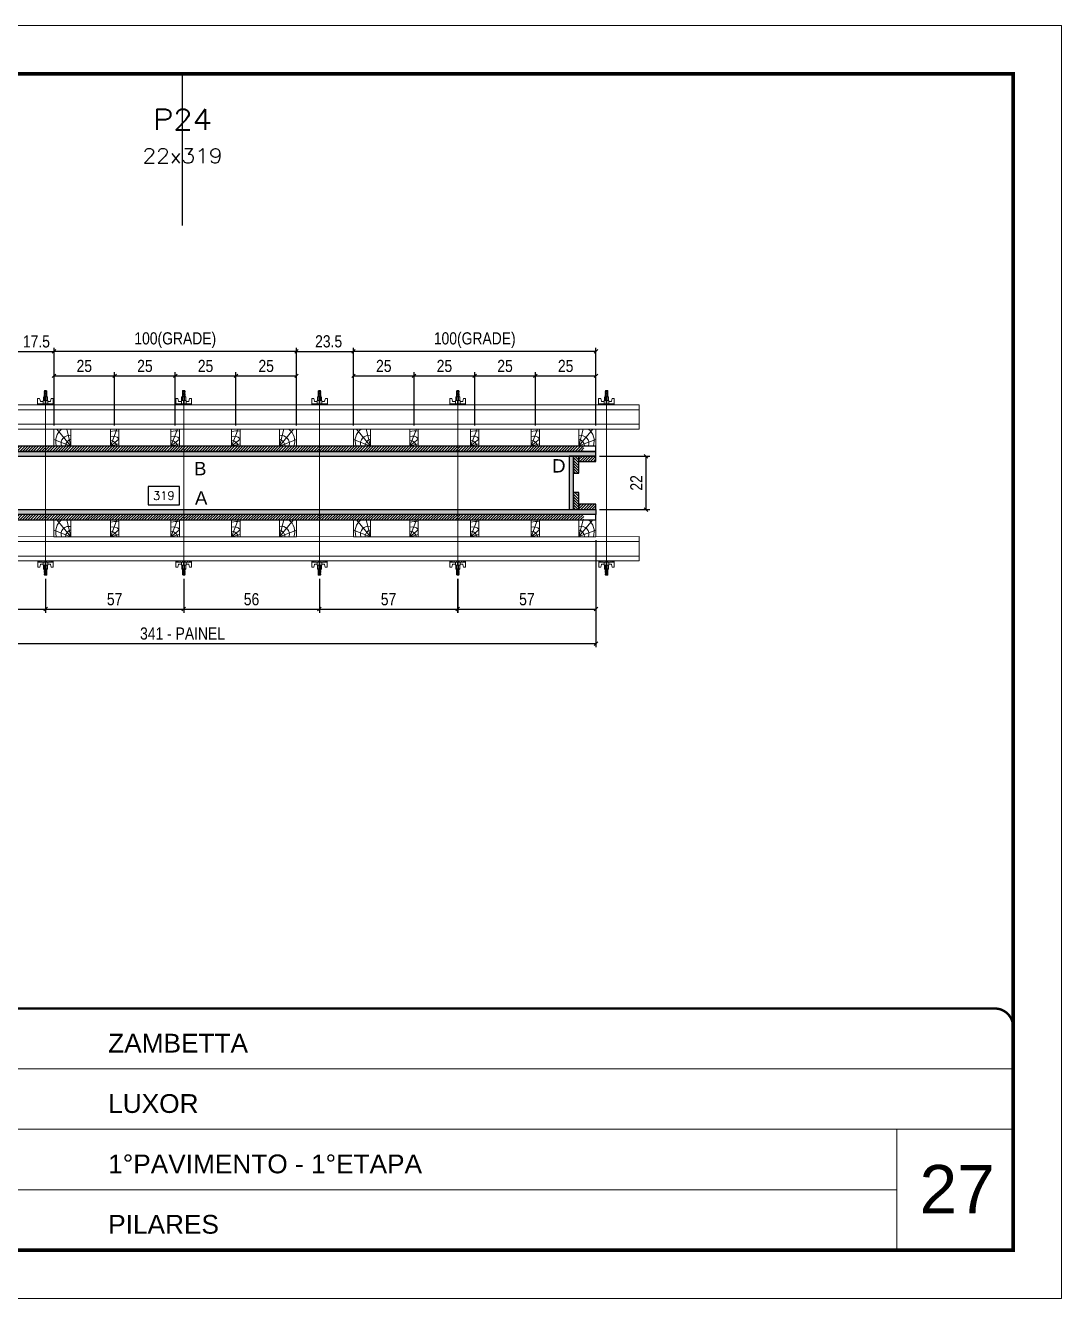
# Model space of a CAD drawing. Extents: x 14400 to 24104, y -21631 to 6985.
# Drawn here: x 18227 to 19082, y -957 to 93 of the extents above; entities that cross this region are included whole.
import ezdxf
from ezdxf.enums import TextEntityAlignment as Align

# ---------------------------------------------------------------- set-up
doc = ezdxf.new("R2010")
doc.units = 0
for name, pattern in [('CONTINUO', [0]), ('DASHED', [0.75, 0.5, -0.25]), ('HIDDEN', [0.375, 0.25, -0.125])]:
    doc.linetypes.add(name, pattern=pattern)
for name, color, linetype, lineweight in [('CARIMBO', 255, 'Continuous', 9), ('Folhas', 255, 'Continuous', 9), ('Hachura', 251, 'Continuous', 9), ('Madeira', 126, 'Continuous', 18), ('Perfil Metálico', 224, 'Continuous', 18), ('SARRAFO DE PRESSAO', 251, 'DASHED', 9), ('Texto Seção', 7, 'Continuous', 15)]:
    doc.layers.add(name, color=color, linetype=linetype, lineweight=lineweight)
for name, color, linetype in [('CHAPA', 1, 'Continuous'), ('COTA', 241, 'Continuous'), ('SARRAFO', 251, 'Continuous'), ('Texto de Titulo', 7, 'Continuous'), ('Texto Qtd Sarr', 242, 'Continuous'), ('TEXTO_GERAL', 7, 'Continuous')]:
    doc.layers.add(name, color=color, linetype=linetype)
doc.styles.add('ARIAL', font='arial.ttf')
doc.styles.add('COTA TECNICA 2X', font='techl___.ttf', dxfattribs={"height": 10})
doc.styles.add('ROMANS', font='romans.shx')
doc.dimstyles.new('SECAO PILAR', dxfattribs={"dimtxt": 10, "dimasz": 3, "dimexe": 3, "dimexo": 3, "dimgap": 3, "dimtad": 1, "dimdec": 1, "dimlfac": 0.5, "dimzin": 12, "dimdsep": 46, "dimtxsty": 'COTA TECNICA 2X', "dimblk1": 'OBLIQUE', "dimblk2": 'OBLIQUE', "dimsah": 1, "dimcen": 0.9, "dimclrd": 256, "dimclre": 256, "dimclrt": 256, "dimadec": 1, "dimazin": 3, "dimtfac": 1, "dimtdec": 1, "dimtmove": 0, "dimatfit": 3, "dimfxl": 1, "dimtolj": 1, "dimtzin": 12, "dimarcsym": 0})
doc.dimstyles.new('SECÇÃO 2', dxfattribs={"dimtxt": 7, "dimasz": 6, "dimexe": 0.18, "dimexo": 2, "dimgap": -4, "dimtad": 3, "dimdec": 1, "dimlfac": 0.5, "dimzin": 12, "dimdsep": 46, "dimtxsty": 'ROMANS', "dimblk": 'ARCHTICK', "dimcen": 0.09, "dimse1": 1, "dimse2": 1, "dimsd1": 1, "dimsd2": 1, "dimclrd": 180, "dimclre": 5, "dimclrt": 1, "dimadec": 0, "dimazin": 3, "dimtfac": 1, "dimtdec": 1, "dimtofl": 0, "dimtmove": 0, "dimatfit": 3, "dimldrblk": 'ARCHTICK', "dimfxl": 1, "dimtolj": 1, "dimtzin": 0, "dimarcsym": 0})

# ---------------------------------------------------------------- blocks, each defined once
blk = doc.blocks.new('9999999999')
at = {"color": 30, "linetype": 'CONTINUO'}
for p, q in [((98564.6, 34379.6), (99584, 34379.6)), ((98564.6, 34329.8), (99488, 34329.8)), ((99584, 34329.8), (99488, 34329.8)), ((99488, 34329.8), (99488, 34230.2)), ((98564.6, 34280), (99488, 34280))]:
    blk.add_line(p, q, dxfattribs=at)
at = {"color": 30, "linetype": 'CONTINUO', "const_width": 2}
blk.add_lwpolyline([(99584, 34230.2), (99584, 34414.4, 0.414214), (99569, 34429.4), (98229, 34429.4, 0.414214), (98214, 34414.4), (98214, 34245.2, 0.414214), (98229, 34230.2), (99584, 34230.2)], format="xyb", dxfattribs=at)
at = {"layer": 'Folhas'}
blk.add_lwpolyline([(98139, 34190.2), (99624, 34190.2), (99624, 35240.2), (98139, 35240.2)], close=True, dxfattribs=at)
at = {"layer": 'Folhas', "color": 30, "const_width": 3}
blk.add_lwpolyline([(98214, 34230.2), (99584, 34230.2), (99584, 35200.2), (98214, 35200.2)], close=True, dxfattribs=at)
at = {"color": 7, "linetype": 'Continuous', "ltscale": 5, "style": 'ARIAL'}
for s, height, p in [('ZAMBETTA', 15.48, (98837.7, 34393.1)), ('LUXOR', 15.48, (98837.7, 34343.3)), ('1°PAVIMENTO - 1°ETAPA', 15.483, (98837.7, 34293.5)), ('PILARES', 15.48, (98837.7, 34243.7))]:
    blk.add_text(s, height=height, dxfattribs=at).set_placement(p)
blk = doc.blocks.new('*D1508')
at = {"layer": 'COTA', "color": 180, "lineweight": -2, "transparency": 16777216}
for p, q in [((18354.4, -287), (18328.7, -287)), ((18328.7, -287), (18328.7, -302)), ((18354.4, -302), (18354.4, -287)), ((18328.7, -302), (18354.4, -302))]:
    blk.add_line(p, q, dxfattribs=at)
at = {"layer": 'Defpoints', "color": 0, "transparency": 16777216}
for p in [(18038, -306), (18676, -306), (18676, -306)]:
    blk.add_point(p, dxfattribs=at)
at = {"layer": 'COTA', "color": 1, "transparency": 16777216, "insert": (18341.6, -294.5), "char_height": 7, "attachment_point": 5, "style": 'ROMANS'}
blk.add_mtext('\\A1;319', dxfattribs=at)
blk = doc.blocks.new('_ArchTick')
at = {"color": 0, "linetype": 'ByBlock', "const_width": 0.15}
blk.add_lwpolyline([(-0.5, -0.5), (0.5, 0.5)], dxfattribs=at)
blk = doc.blocks.new('_Oblique')
at = {"color": 0, "linetype": 'ByBlock', "lineweight": -2}
blk.add_line((-0.5, -0.5), (0.5, 0.5), dxfattribs=at)
blk = doc.blocks.new('*D1509')
at = {"layer": 'COTA', "lineweight": -2, "transparency": 16777216}
for p, q in [((18016, -331.4), (18016, -419.5)), ((18698, -331.3), (18698, -419.5)), ((18016, -416.5), (18698, -416.5))]:
    blk.add_line(p, q, dxfattribs=at)
at = {"layer": 'Defpoints', "color": 0, "transparency": 16777216}
for p in [(18016, -328.4), (18698, -328.3), (18698, -416.5)]:
    blk.add_point(p, dxfattribs=at)
at = {"layer": 'COTA', "lineweight": -2, "transparency": 16777216, "xscale": 3, "yscale": 3, "zscale": 3, "rotation": 180}
blk.add_blockref('_Oblique', (18016, -416.5), dxfattribs=at)
at = {"layer": 'COTA', "lineweight": -2, "transparency": 16777216, "xscale": 3, "yscale": 3, "zscale": 3}
blk.add_blockref('_Oblique', (18698, -416.5), dxfattribs=at)
at = {"layer": 'COTA', "transparency": 16777216, "insert": (18357, -408.3), "char_height": 10, "attachment_point": 5, "style": 'COTA TECNICA 2X'}
blk.add_mtext('\\A1;341 - PAINEL', dxfattribs=at)
blk = doc.blocks.new('*D1511')
at = {"layer": 'COTA', "lineweight": -2, "transparency": 16777216}
for p, q in [((18698, -331.4), (18698, -391.1)), ((18584, -363.1), (18584, -391.1)), ((18584, -388.1), (18698, -388.1))]:
    blk.add_line(p, q, dxfattribs=at)
at = {"layer": 'Defpoints', "color": 0, "transparency": 16777216}
for p in [(18698, -328.4), (18584, -360.1), (18698, -388.1)]:
    blk.add_point(p, dxfattribs=at)
at = {"layer": 'COTA', "lineweight": -2, "transparency": 16777216, "xscale": 3, "yscale": 3, "zscale": 3, "rotation": 180}
blk.add_blockref('_Oblique', (18584, -388.1), dxfattribs=at)
at = {"layer": 'COTA', "lineweight": -2, "transparency": 16777216, "xscale": 3, "yscale": 3, "zscale": 3}
blk.add_blockref('_Oblique', (18698, -388.1), dxfattribs=at)
at = {"layer": 'COTA', "transparency": 16777216, "insert": (18641, -380), "char_height": 10, "attachment_point": 5, "style": 'COTA TECNICA 2X'}
blk.add_mtext('\\A1;57', dxfattribs=at)
blk = doc.blocks.new('titulo1')
at = {"layer": 'Defpoints', "color": 252, "linetype": 'HIDDEN', "ltscale": 2}
blk.add_line((0, 0), (0, 125), dxfattribs=at)
at = {"layer": 'Defpoints', "style": 'ROMANS', "oblique": 15}
blk.add_attdef('FOLHA', text='', height=10, dxfattribs=at).set_placement((0, 15.6), align=Align.MIDDLE_CENTER)
at = {"layer": 'Texto Qtd Sarr', "color": 3, "style": 'ROMANS', "oblique": 15}
for tag, height, p in [('TITULO', 17, (0, 71.4)), ('SEÇÃO', 12, (0, 41.5))]:
    blk.add_attdef(tag, text='', height=height, dxfattribs=at).set_placement(p, align=Align.MIDDLE_CENTER)
blk = doc.blocks.new('*D1512')
at = {"layer": 'COTA', "lineweight": -2, "transparency": 16777216}
for p, q in [((18701, -262), (18742.3, -262)), ((18739.3, -306), (18739.3, -262)), ((18701, -306), (18742.3, -306))]:
    blk.add_line(p, q, dxfattribs=at)
at = {"layer": 'Defpoints', "color": 0, "transparency": 16777216}
for p in [(18698, -262), (18739.3, -262), (18698, -306)]:
    blk.add_point(p, dxfattribs=at)
at = {"layer": 'COTA', "lineweight": -2, "transparency": 16777216, "xscale": 3, "yscale": 3, "zscale": 3}
for p, rotation in [((18739.3, -262), 90), ((18739.3, -306), 270)]:
    blk.add_blockref('_Oblique', p, dxfattribs=dict(at, rotation=rotation))
at = {"layer": 'COTA', "transparency": 16777216, "insert": (18731.3, -284), "char_height": 10, "attachment_point": 5, "rotation": 90, "style": 'COTA TECNICA 2X'}
blk.add_mtext('\\A1;22', dxfattribs=at)
blk = doc.blocks.new('C')
at = {"layer": 'Hachura', "color": 0}
for p, q in [((0, 3.22), (0, -3.22)), ((0.45, 3.22), (0, 3.22)), ((0.46, 3.16), (0, 3.16)), ((0.46, 3.05), (0, 3.05)), ((0.46, 2.88), (0, 2.88)), ((0, 2.75), (0, -1.16)), ((0.46, 2.65), (0, 2.65)), ((0.46, 2.23), (0, 2.23)), ((0.46, 1.51), (0, 1.51)), ((0.39, 0.49), (0.17, 0.49)), ((0.45, -3.23), (0.45, 3.22)), ((0.45, 3.22), (2.58, 3.22)), ((1.74, 0.97), (0.45, 0.97)), ((1.45, 0.1), (0.45, 0.1)), ((1.35, 1.94), (1.35, 0.96)), ((2.58, 2.39), (1.47, 2.09)), ((1.74, -0.97), (1.74, 0.97)), ((1.74, 0.97), (1.74, 0.84)), ((1.74, 0.97), (1.74, 0.84)), ((1.74, 0.84), (3.35, 0.84)), ((3.35, 0.45), (1.74, 0.45)), ((2.58, 3.22), (2.58, 2.39)), ((3.32, 0.84), (3.32, -0.84)), ((3.35, 0.84), (3.35, -0.84)), ((3.68, 0.45), (3.35, 0.45)), ((3.84, -0.52), (3.35, 0.45)), ((3.35, 0.06), (3.67, -0.57)), ((3.68, 0.45), (4.16, -0.52)), ((3.72, 0.5), (4.25, -0.57)), ((4.37, -0.55), (3.83, 0.53)), ((4.15, 0.45), (3.93, 0.45)), ((4.42, -0.52), (3.93, 0.45)), ((4.15, 0.45), (4.26, 0.45)), ((4.26, 0.45), (4.74, -0.52)), ((4.3, 0.5), (4.83, -0.57)), ((4.95, -0.55), (4.41, 0.53)), ((4.51, 0.45), (4.84, 0.45)), ((5, -0.52), (4.51, 0.45)), ((4.84, 0.45), (5.32, -0.52)), ((4.88, 0.5), (5.41, -0.57)), ((5.53, -0.55), (4.99, 0.53)), ((5.58, -0.52), (5.09, 0.45)), ((5.42, 0.45), (5.09, 0.45)), ((5.58, -0.52), (5.09, 0.45)), ((5.42, 0.45), (5.74, -0.19)), ((5.46, 0.5), (5.74, -0.07)), ((5.74, 0.19), (5.57, 0.53)), ((5.74, 0.32), (5.68, 0.45)), ((5.68, 0.45), (5.74, 0.45)), ((5.74, 0.45), (5.9, 0.29)), ((5.74, 0.45), (5.74, -0.52)), ((5.9, -0.36), (5.9, 0.29)), ((0.45, 0), (0, 0)), ((0.46, -1.52), (0, -1.52)), ((0.46, -2.23), (0, -2.23)), ((0.46, -2.65), (0, -2.65)), ((0.46, -2.88), (0, -2.88)), ((0.46, -3.05), (0, -3.05)), ((0.46, -3.16), (0, -3.16)), ((0, -3.22), (2.57, -3.22)), ((0.08, -0.48), (0.29, -0.48)), ((0.29, -0.48), (0.4, -0.48)), ((0.45, 0), (0.45, -0.97)), ((0.45, -0.16), (1.45, -0.16)), ((0.45, -0.65), (0.45, -0.32)), ((0.45, -3.23), (0.45, -0.65)), ((0.45, -0.97), (1.74, -0.97)), ((1.35, -1.94), (1.35, -0.97)), ((2.58, -2.39), (1.47, -2.1)), ((3.35, -0.32), (1.74, -0.32)), ((3.35, -0.84), (1.74, -0.84)), ((2.58, -3.23), (2.58, -2.39)), ((3.35, -0.07), (3.58, -0.52)), ((3.35, -0.52), (3.58, -0.52)), ((3.84, -0.52), (4.16, -0.52)), ((4.42, -0.52), (4.74, -0.52)), ((4.63, -0.52), (4.74, -0.52)), ((5, -0.52), (5.32, -0.52)), ((5.58, -0.52), (5.74, -0.52)), ((5.74, -0.52), (5.9, -0.36)), ((5.74, -0.52), (5.74, -0.52))]:
    blk.add_line(p, q, dxfattribs=at)
for centre, radius, start, end in [((1.52, 1.94), 0.161, 104.7436, 180), ((1.44, -0.03), 0.129, 272.695, 87.305), ((3.81, 0.39), 0.143, 25.5688, 154.4312), ((4.39, 0.39), 0.143, 25.5688, 154.4312), ((4.97, 0.39), 0.143, 25.5688, 154.4312), ((5.55, 0.39), 0.143, 25.5688, 154.4312), ((0.17, -0.37), 0.174, 221.744, 317.8592), ((1.52, -1.94), 0.161, 180, 255.2564), ((3.71, -0.4), 0.174, 222.1408, 318.256), ((4.29, -0.4), 0.174, 222.1408, 318.256), ((4.87, -0.4), 0.174, 222.1408, 318.256), ((5.45, -0.4), 0.174, 222.1408, 318.256), ((5.61, -0.4), 0.174, 317.8592, 318.256)]:
    blk.add_arc(centre, radius, start, end, dxfattribs=at)
blk = doc.blocks.new('*D1513')
at = {"layer": 'COTA', "lineweight": -2, "transparency": 16777216}
for p, q in [((18130, -363.1), (18130, -391.1)), ((18244, -363.1), (18244, -391.1)), ((18130, -388.1), (18244, -388.1))]:
    blk.add_line(p, q, dxfattribs=at)
at = {"layer": 'Defpoints', "color": 0, "transparency": 16777216}
for p in [(18130, -360.1), (18244, -360.1), (18244, -388.1)]:
    blk.add_point(p, dxfattribs=at)
at = {"layer": 'COTA', "lineweight": -2, "transparency": 16777216, "xscale": 3, "yscale": 3, "zscale": 3, "rotation": 180}
blk.add_blockref('_Oblique', (18130, -388.1), dxfattribs=at)
at = {"layer": 'COTA', "lineweight": -2, "transparency": 16777216, "xscale": 3, "yscale": 3, "zscale": 3}
blk.add_blockref('_Oblique', (18244, -388.1), dxfattribs=at)
at = {"layer": 'COTA', "transparency": 16777216, "insert": (18187, -380), "char_height": 10, "attachment_point": 5, "style": 'COTA TECNICA 2X'}
blk.add_mtext('\\A1;57', dxfattribs=at)
blk = doc.blocks.new('PONTALETE')
at = {"layer": 'Madeira'}
for q in [(2.71, 7), (7, 5.76), (7, 1.74)]:
    blk.add_line((0, 0), q, dxfattribs=at)
blk.add_lwpolyline([(0, 0), (7, 0), (7, 7), (0, 7)], close=True, dxfattribs=at)
for centre, radius, start, end in [((2.04, 0.06), 6.23, 37.2818, 109.0913), ((1.09, 0.9), 3.19, 343.603, 109.9847), ((-0.21, -0.78), 3.09, 14.6322, 86.0383)]:
    blk.add_arc(centre, radius, start, end, dxfattribs=at)
blk = doc.blocks.new('MEIO PONTALETE')
at = {"layer": 'Madeira'}
for q in [(2.71, 7), (3.5, 2.88), (3.5, 0.87)]:
    blk.add_line((0, 0), q, dxfattribs=at)
blk.add_lwpolyline([(0, 0), (3.5, 0), (3.5, 7), (0, 7)], close=True, dxfattribs=at)
for centre, radius, start, end in [((2.04, 0.06), 6.23, 76.4499, 109.0913), ((1.09, 0.9), 3.19, 40.9063, 109.9847), ((-0.21, -0.78), 3.09, 14.6322, 86.0383)]:
    blk.add_arc(centre, radius, start, end, dxfattribs=at)
blk = doc.blocks.new('*D1519')
at = {"layer": 'COTA', "lineweight": -2, "transparency": 16777216}
for p, q in [((18216, -236.7), (18216, -172.5)), ((18216, -175.5), (18251, -175.5)), ((18251, -236.6), (18251, -172.5))]:
    blk.add_line(p, q, dxfattribs=at)
at = {"layer": 'Defpoints', "color": 0, "transparency": 16777216}
for p in [(18251, -175.5), (18216, -239.7), (18251, -239.6)]:
    blk.add_point(p, dxfattribs=at)
at = {"layer": 'COTA', "lineweight": -2, "transparency": 16777216, "xscale": 3, "yscale": 3, "zscale": 3, "rotation": 180}
blk.add_blockref('_Oblique', (18216, -175.5), dxfattribs=at)
at = {"layer": 'COTA', "lineweight": -2, "transparency": 16777216, "xscale": 3, "yscale": 3, "zscale": 3}
blk.add_blockref('_Oblique', (18251, -175.5), dxfattribs=at)
at = {"layer": 'COTA', "transparency": 16777216, "insert": (18236.5, -167.4), "char_height": 10, "attachment_point": 5, "style": 'COTA TECNICA 2X'}
blk.add_mtext('\\A1;17.5', dxfattribs=at)
blk = doc.blocks.new('*D1520')
at = {"layer": 'COTA', "lineweight": -2, "transparency": 16777216}
for p, q in [((18251, -236.6), (18251, -192.7)), ((18251, -195.7), (18301, -195.7)), ((18301, -236.6), (18301, -192.7))]:
    blk.add_line(p, q, dxfattribs=at)
at = {"layer": 'Defpoints', "color": 0, "transparency": 16777216}
for p in [(18301, -195.7), (18251, -239.6), (18301, -239.6)]:
    blk.add_point(p, dxfattribs=at)
at = {"layer": 'COTA', "lineweight": -2, "transparency": 16777216, "xscale": 3, "yscale": 3, "zscale": 3, "rotation": 180}
blk.add_blockref('_Oblique', (18251, -195.7), dxfattribs=at)
at = {"layer": 'COTA', "lineweight": -2, "transparency": 16777216, "xscale": 3, "yscale": 3, "zscale": 3}
blk.add_blockref('_Oblique', (18301, -195.7), dxfattribs=at)
at = {"layer": 'COTA', "transparency": 16777216, "insert": (18276, -187.6), "char_height": 10, "attachment_point": 5, "style": 'COTA TECNICA 2X'}
blk.add_mtext('\\A1;25', dxfattribs=at)
blk = doc.blocks.new('*D1521')
at = {"layer": 'COTA', "lineweight": -2, "transparency": 16777216}
for p, q in [((18251, -236.6), (18251, -172.5)), ((18451, -175.5), (18251, -175.5)), ((18451, -236.7), (18451, -172.5))]:
    blk.add_line(p, q, dxfattribs=at)
at = {"layer": 'Defpoints', "color": 0, "transparency": 16777216}
for p in [(18251, -175.5), (18251, -239.6), (18451, -239.7)]:
    blk.add_point(p, dxfattribs=at)
at = {"layer": 'COTA', "lineweight": -2, "transparency": 16777216, "xscale": 3, "yscale": 3, "zscale": 3, "rotation": 180}
blk.add_blockref('_Oblique', (18251, -175.5), dxfattribs=at)
at = {"layer": 'COTA', "lineweight": -2, "transparency": 16777216, "xscale": 3, "yscale": 3, "zscale": 3}
blk.add_blockref('_Oblique', (18451, -175.5), dxfattribs=at)
at = {"layer": 'COTA', "transparency": 16777216, "insert": (18351, -166.3), "char_height": 10, "attachment_point": 5, "style": 'COTA TECNICA 2X'}
blk.add_mtext('\\A1;100(GRADE)', dxfattribs=at)
blk = doc.blocks.new('*D1522')
at = {"layer": 'COTA', "lineweight": -2, "transparency": 16777216}
for p, q in [((18301, -236.6), (18301, -192.7)), ((18301, -195.7), (18351, -195.7)), ((18351, -236.6), (18351, -192.7))]:
    blk.add_line(p, q, dxfattribs=at)
at = {"layer": 'Defpoints', "color": 0, "transparency": 16777216}
for p in [(18351, -195.7), (18301, -239.6), (18351, -239.6)]:
    blk.add_point(p, dxfattribs=at)
at = {"layer": 'COTA', "lineweight": -2, "transparency": 16777216, "xscale": 3, "yscale": 3, "zscale": 3, "rotation": 180}
blk.add_blockref('_Oblique', (18301, -195.7), dxfattribs=at)
at = {"layer": 'COTA', "lineweight": -2, "transparency": 16777216, "xscale": 3, "yscale": 3, "zscale": 3}
blk.add_blockref('_Oblique', (18351, -195.7), dxfattribs=at)
at = {"layer": 'COTA', "transparency": 16777216, "insert": (18326, -187.6), "char_height": 10, "attachment_point": 5, "style": 'COTA TECNICA 2X'}
blk.add_mtext('\\A1;25', dxfattribs=at)
blk = doc.blocks.new('*D1523')
at = {"layer": 'COTA', "lineweight": -2, "transparency": 16777216}
for p, q in [((18351, -236.6), (18351, -192.7)), ((18351, -195.7), (18401, -195.7)), ((18401, -236.6), (18401, -192.7))]:
    blk.add_line(p, q, dxfattribs=at)
at = {"layer": 'Defpoints', "color": 0, "transparency": 16777216}
for p in [(18401, -195.7), (18351, -239.6), (18401, -239.6)]:
    blk.add_point(p, dxfattribs=at)
at = {"layer": 'COTA', "lineweight": -2, "transparency": 16777216, "xscale": 3, "yscale": 3, "zscale": 3, "rotation": 180}
blk.add_blockref('_Oblique', (18351, -195.7), dxfattribs=at)
at = {"layer": 'COTA', "lineweight": -2, "transparency": 16777216, "xscale": 3, "yscale": 3, "zscale": 3}
blk.add_blockref('_Oblique', (18401, -195.7), dxfattribs=at)
at = {"layer": 'COTA', "transparency": 16777216, "insert": (18376, -187.6), "char_height": 10, "attachment_point": 5, "style": 'COTA TECNICA 2X'}
blk.add_mtext('\\A1;25', dxfattribs=at)
blk = doc.blocks.new('*D1524')
at = {"layer": 'COTA', "lineweight": -2, "transparency": 16777216}
for p, q in [((18401, -236.6), (18401, -192.7)), ((18401, -195.7), (18451, -195.7)), ((18451, -236.6), (18451, -192.7))]:
    blk.add_line(p, q, dxfattribs=at)
at = {"layer": 'Defpoints', "color": 0, "transparency": 16777216}
for p in [(18451, -195.7), (18401, -239.6), (18451, -239.6)]:
    blk.add_point(p, dxfattribs=at)
at = {"layer": 'COTA', "lineweight": -2, "transparency": 16777216, "xscale": 3, "yscale": 3, "zscale": 3, "rotation": 180}
blk.add_blockref('_Oblique', (18401, -195.7), dxfattribs=at)
at = {"layer": 'COTA', "lineweight": -2, "transparency": 16777216, "xscale": 3, "yscale": 3, "zscale": 3}
blk.add_blockref('_Oblique', (18451, -195.7), dxfattribs=at)
at = {"layer": 'COTA', "transparency": 16777216, "insert": (18426, -187.6), "char_height": 10, "attachment_point": 5, "style": 'COTA TECNICA 2X'}
blk.add_mtext('\\A1;25', dxfattribs=at)
blk = doc.blocks.new('*D1525')
at = {"layer": 'COTA', "lineweight": -2, "transparency": 16777216}
for p, q in [((18451, -236.6), (18451, -172.5)), ((18451, -175.5), (18498, -175.5)), ((18498, -236.6), (18498, -172.5))]:
    blk.add_line(p, q, dxfattribs=at)
at = {"layer": 'Defpoints', "color": 0, "transparency": 16777216}
for p in [(18498, -175.5), (18451, -239.6), (18498, -239.6)]:
    blk.add_point(p, dxfattribs=at)
at = {"layer": 'COTA', "lineweight": -2, "transparency": 16777216, "xscale": 3, "yscale": 3, "zscale": 3, "rotation": 180}
blk.add_blockref('_Oblique', (18451, -175.5), dxfattribs=at)
at = {"layer": 'COTA', "lineweight": -2, "transparency": 16777216, "xscale": 3, "yscale": 3, "zscale": 3}
blk.add_blockref('_Oblique', (18498, -175.5), dxfattribs=at)
at = {"layer": 'COTA', "transparency": 16777216, "insert": (18477.5, -167.3), "char_height": 10, "attachment_point": 5, "style": 'COTA TECNICA 2X'}
blk.add_mtext('\\A1;23.5', dxfattribs=at)
blk = doc.blocks.new('*D1526')
at = {"layer": 'COTA', "lineweight": -2, "transparency": 16777216}
for p, q in [((18498, -236.6), (18498, -192.7)), ((18498, -195.7), (18548, -195.7)), ((18548, -236.6), (18548, -192.7))]:
    blk.add_line(p, q, dxfattribs=at)
at = {"layer": 'Defpoints', "color": 0, "transparency": 16777216}
for p in [(18548, -195.7), (18498, -239.6), (18548, -239.6)]:
    blk.add_point(p, dxfattribs=at)
at = {"layer": 'COTA', "lineweight": -2, "transparency": 16777216, "xscale": 3, "yscale": 3, "zscale": 3, "rotation": 180}
blk.add_blockref('_Oblique', (18498, -195.7), dxfattribs=at)
at = {"layer": 'COTA', "lineweight": -2, "transparency": 16777216, "xscale": 3, "yscale": 3, "zscale": 3}
blk.add_blockref('_Oblique', (18548, -195.7), dxfattribs=at)
at = {"layer": 'COTA', "transparency": 16777216, "insert": (18523, -187.6), "char_height": 10, "attachment_point": 5, "style": 'COTA TECNICA 2X'}
blk.add_mtext('\\A1;25', dxfattribs=at)
blk = doc.blocks.new('*D1527')
at = {"layer": 'COTA', "lineweight": -2, "transparency": 16777216}
for p, q in [((18498, -236.6), (18498, -172.5)), ((18698, -175.5), (18498, -175.5)), ((18698, -236.6), (18698, -172.5))]:
    blk.add_line(p, q, dxfattribs=at)
at = {"layer": 'Defpoints', "color": 0, "transparency": 16777216}
for p in [(18498, -175.5), (18498, -239.6), (18698, -239.6)]:
    blk.add_point(p, dxfattribs=at)
at = {"layer": 'COTA', "lineweight": -2, "transparency": 16777216, "xscale": 3, "yscale": 3, "zscale": 3, "rotation": 180}
blk.add_blockref('_Oblique', (18498, -175.5), dxfattribs=at)
at = {"layer": 'COTA', "lineweight": -2, "transparency": 16777216, "xscale": 3, "yscale": 3, "zscale": 3}
blk.add_blockref('_Oblique', (18698, -175.5), dxfattribs=at)
at = {"layer": 'COTA', "transparency": 16777216, "insert": (18598, -166.3), "char_height": 10, "attachment_point": 5, "style": 'COTA TECNICA 2X'}
blk.add_mtext('\\A1;100(GRADE)', dxfattribs=at)
blk = doc.blocks.new('*D1528')
at = {"layer": 'COTA', "lineweight": -2, "transparency": 16777216}
for p, q in [((18548, -236.6), (18548, -192.7)), ((18548, -195.7), (18598, -195.7)), ((18598, -236.6), (18598, -192.7))]:
    blk.add_line(p, q, dxfattribs=at)
at = {"layer": 'Defpoints', "color": 0, "transparency": 16777216}
for p in [(18598, -195.7), (18548, -239.6), (18598, -239.6)]:
    blk.add_point(p, dxfattribs=at)
at = {"layer": 'COTA', "lineweight": -2, "transparency": 16777216, "xscale": 3, "yscale": 3, "zscale": 3, "rotation": 180}
blk.add_blockref('_Oblique', (18548, -195.7), dxfattribs=at)
at = {"layer": 'COTA', "lineweight": -2, "transparency": 16777216, "xscale": 3, "yscale": 3, "zscale": 3}
blk.add_blockref('_Oblique', (18598, -195.7), dxfattribs=at)
at = {"layer": 'COTA', "transparency": 16777216, "insert": (18573, -187.6), "char_height": 10, "attachment_point": 5, "style": 'COTA TECNICA 2X'}
blk.add_mtext('\\A1;25', dxfattribs=at)
blk = doc.blocks.new('*D1529')
at = {"layer": 'COTA', "lineweight": -2, "transparency": 16777216}
for p, q in [((18598, -236.6), (18598, -192.7)), ((18598, -195.7), (18648, -195.7)), ((18648, -236.6), (18648, -192.7))]:
    blk.add_line(p, q, dxfattribs=at)
at = {"layer": 'Defpoints', "color": 0, "transparency": 16777216}
for p in [(18648, -195.7), (18598, -239.6), (18648, -239.6)]:
    blk.add_point(p, dxfattribs=at)
at = {"layer": 'COTA', "lineweight": -2, "transparency": 16777216, "xscale": 3, "yscale": 3, "zscale": 3, "rotation": 180}
blk.add_blockref('_Oblique', (18598, -195.7), dxfattribs=at)
at = {"layer": 'COTA', "lineweight": -2, "transparency": 16777216, "xscale": 3, "yscale": 3, "zscale": 3}
blk.add_blockref('_Oblique', (18648, -195.7), dxfattribs=at)
at = {"layer": 'COTA', "transparency": 16777216, "insert": (18623, -187.6), "char_height": 10, "attachment_point": 5, "style": 'COTA TECNICA 2X'}
blk.add_mtext('\\A1;25', dxfattribs=at)
blk = doc.blocks.new('*D1530')
at = {"layer": 'COTA', "lineweight": -2, "transparency": 16777216}
for p, q in [((18648, -236.6), (18648, -192.7)), ((18648, -195.7), (18698, -195.7)), ((18698, -236.6), (18698, -192.7))]:
    blk.add_line(p, q, dxfattribs=at)
at = {"layer": 'Defpoints', "color": 0, "transparency": 16777216}
for p in [(18698, -195.7), (18648, -239.6), (18698, -239.6)]:
    blk.add_point(p, dxfattribs=at)
at = {"layer": 'COTA', "lineweight": -2, "transparency": 16777216, "xscale": 3, "yscale": 3, "zscale": 3, "rotation": 180}
blk.add_blockref('_Oblique', (18648, -195.7), dxfattribs=at)
at = {"layer": 'COTA', "lineweight": -2, "transparency": 16777216, "xscale": 3, "yscale": 3, "zscale": 3}
blk.add_blockref('_Oblique', (18698, -195.7), dxfattribs=at)
at = {"layer": 'COTA', "transparency": 16777216, "insert": (18673, -187.6), "char_height": 10, "attachment_point": 5, "style": 'COTA TECNICA 2X'}
blk.add_mtext('\\A1;25', dxfattribs=at)
blk = doc.blocks.new('*D1531')
at = {"layer": 'COTA', "lineweight": -2, "transparency": 16777216}
for p, q in [((18244, -363.1), (18244, -391.1)), ((18358, -363.1), (18358, -391.1)), ((18244, -388.1), (18358, -388.1))]:
    blk.add_line(p, q, dxfattribs=at)
at = {"layer": 'Defpoints', "color": 0, "transparency": 16777216}
for p in [(18244, -360.1), (18358, -360.1), (18358, -388.1)]:
    blk.add_point(p, dxfattribs=at)
at = {"layer": 'COTA', "lineweight": -2, "transparency": 16777216, "xscale": 3, "yscale": 3, "zscale": 3, "rotation": 180}
blk.add_blockref('_Oblique', (18244, -388.1), dxfattribs=at)
at = {"layer": 'COTA', "lineweight": -2, "transparency": 16777216, "xscale": 3, "yscale": 3, "zscale": 3}
blk.add_blockref('_Oblique', (18358, -388.1), dxfattribs=at)
at = {"layer": 'COTA', "transparency": 16777216, "insert": (18301, -380), "char_height": 10, "attachment_point": 5, "style": 'COTA TECNICA 2X'}
blk.add_mtext('\\A1;57', dxfattribs=at)
blk = doc.blocks.new('*D1532')
at = {"layer": 'COTA', "lineweight": -2, "transparency": 16777216}
for p, q in [((18469.9, -363.1), (18469.9, -391.1)), ((18583.9, -363.1), (18583.9, -391.1)), ((18469.9, -388.1), (18583.9, -388.1))]:
    blk.add_line(p, q, dxfattribs=at)
at = {"layer": 'Defpoints', "color": 0, "transparency": 16777216}
for p in [(18469.9, -360.1), (18583.9, -360.1), (18583.9, -388.1)]:
    blk.add_point(p, dxfattribs=at)
at = {"layer": 'COTA', "lineweight": -2, "transparency": 16777216, "xscale": 3, "yscale": 3, "zscale": 3, "rotation": 180}
blk.add_blockref('_Oblique', (18469.9, -388.1), dxfattribs=at)
at = {"layer": 'COTA', "lineweight": -2, "transparency": 16777216, "xscale": 3, "yscale": 3, "zscale": 3}
blk.add_blockref('_Oblique', (18583.9, -388.1), dxfattribs=at)
at = {"layer": 'COTA', "transparency": 16777216, "insert": (18526.9, -380), "char_height": 10, "attachment_point": 5, "style": 'COTA TECNICA 2X'}
blk.add_mtext('\\A1;57', dxfattribs=at)
blk = doc.blocks.new('*D1533')
at = {"layer": 'COTA', "lineweight": -2, "transparency": 16777216}
for p, q in [((18358, -363.1), (18358, -391.1)), ((18469.9, -363.1), (18469.9, -391.1)), ((18358, -388.1), (18469.9, -388.1))]:
    blk.add_line(p, q, dxfattribs=at)
at = {"layer": 'Defpoints', "color": 0, "transparency": 16777216}
for p in [(18358, -360.1), (18469.9, -360.1), (18469.9, -388.1)]:
    blk.add_point(p, dxfattribs=at)
at = {"layer": 'COTA', "lineweight": -2, "transparency": 16777216, "xscale": 3, "yscale": 3, "zscale": 3, "rotation": 180}
blk.add_blockref('_Oblique', (18358, -388.1), dxfattribs=at)
at = {"layer": 'COTA', "lineweight": -2, "transparency": 16777216, "xscale": 3, "yscale": 3, "zscale": 3}
blk.add_blockref('_Oblique', (18469.9, -388.1), dxfattribs=at)
at = {"layer": 'COTA', "transparency": 16777216, "insert": (18413.9, -380), "char_height": 10, "attachment_point": 5, "style": 'COTA TECNICA 2X'}
blk.add_mtext('\\A1;56', dxfattribs=at)

msp = doc.modelspace()

# ---------------------------------------------------------------- hatches: boundary and pattern name
at = {"layer": 'Hachura'}
h = msp.add_hatch(color=256, dxfattribs=at)
h.dxf.hatch_style = 1
h.paths.add_polyline_path([(18697.97, -261.98), (18697.97, -257.98), (18015.97, -257.98), (18015.97, -261.98)])
h = msp.add_hatch(dxfattribs=at)
h.set_pattern_fill('ANSI31', color=256, scale=0.5, angle=180, style=0)
h.set_pattern_definition([(225, (8914.0154, -23182.9835), (1.12253202, -1.12253202), [])])
h.paths.add_polyline_path([(18687.95, -253.58), (18687.97, -257.98), (18025.97, -257.98), (18025.97, -253.58)])
h = msp.add_hatch(color=256, dxfattribs=at)
h.dxf.hatch_style = 1
h.paths.add_polyline_path([(18675.97, -305.98), (18679.57, -305.98), (18679.57, -261.98), (18675.97, -261.98)])
h = msp.add_hatch(dxfattribs=at)
h.set_pattern_fill('ANSI31', color=256, scale=0.5, angle=270, style=0)
h.set_pattern_definition([(315, (41575.3754, -9764.9272), (1.12253202, 1.12253202), [])])
h.paths.add_polyline_path([(18683.97, -275.98), (18679.57, -275.98), (18679.57, -261.98), (18683.97, -261.98)])
h = msp.add_hatch(dxfattribs=at)
h.set_pattern_fill('ANSI31', color=256, scale=0.5, angle=180, style=0)
h.set_pattern_definition([(225, (9560.0154, -23191.3835), (1.12253202, -1.12253202), [])])
h.paths.add_polyline_path([(18697.97, -261.98), (18697.97, -266.38), (18683.97, -266.38), (18683.97, -261.98)])
h = msp.add_hatch(dxfattribs=at)
h.set_pattern_fill('ANSI31', color=256, scale=0.5, angle=270, style=0)
h.set_pattern_definition([(315, (41575.3754, -9794.9272), (1.12253202, 1.12253202), [])])
h.paths.add_polyline_path([(18683.97, -305.98), (18679.57, -305.98), (18679.57, -291.98), (18683.97, -291.98)])
h = msp.add_hatch(dxfattribs=at)
h.set_pattern_fill('ANSI31', color=256, scale=0.5, angle=180, style=0)
h.set_pattern_definition([(225, (9195.0154, -23197.3835), (1.12253202, -1.12253202), [])])
h.paths.add_polyline_path([(18683.97, -305.98), (18683.97, -301.58), (18697.97, -301.58), (18697.97, -305.98)])
h = msp.add_hatch(color=256, dxfattribs=at)
h.dxf.hatch_style = 1
h.paths.add_polyline_path([(18697.97, -305.98), (18697.97, -309.98), (18015.97, -309.98), (18015.97, -305.98)])
h = msp.add_hatch(dxfattribs=at)
h.set_pattern_fill('ANSI31', color=256, scale=0.5, angle=180, style=0)
h.set_pattern_definition([(225, (8914.0154, -23239.3835), (1.12253202, -1.12253202), [])])
h.paths.add_polyline_path([(18687.97, -314.25), (18687.95, -309.98), (18025.97, -309.98), (18025.97, -309.97), (18025.97, -309.98), (18025.97, -314.38)])

# ---------------------------------------------------------------- linework, layer by layer
at = {"layer": 'CHAPA'}
for points in [[(18697.97, -261.98), (18697.97, -257.98), (18015.97, -257.98), (18015.97, -261.98)], [(18675.97, -305.98), (18679.57, -305.98), (18679.57, -261.98), (18675.97, -261.98)], [(18697.97, -305.98), (18697.97, -309.98), (18015.97, -309.98), (18015.97, -305.98)]]:
    msp.add_lwpolyline(points, close=True, dxfattribs=at)
at = {"layer": 'Hachura'}
for p, q in [((18243.97, -359.15), (18243.97, -212.6)), ((18357.97, -359.15), (18357.97, -212.6)), ((18469.97, -359.15), (18469.97, -212.6)), ((18583.97, -359.15), (18583.97, -212.6)), ((18706.66, -359.15), (18706.66, -212.6))]:
    msp.add_line(p, q, dxfattribs=at)
at = {"layer": 'Madeira'}
for points in [[(18250.96, -253.6), (18250.97, -239.6), (18450.96, -239.61), (18450.95, -253.61)], [(18497.96, -253.57), (18497.97, -239.57), (18697.97, -239.58), (18697.95, -253.58)], [(18250.96, -328.39), (18250.97, -314.39), (18450.96, -314.39), (18450.95, -328.39)], [(18497.96, -328.36), (18497.97, -314.36), (18697.97, -314.36), (18697.95, -328.36)]]:
    msp.add_lwpolyline(points, close=True, dxfattribs=at)
at = {"layer": 'Perfil Metálico'}
for p, q in [((18733.69, -223.64), (17980.25, -223.64)), ((18733.69, -235.64), (17980.25, -235.64)), ((18733.69, -332.38), (17980.25, -332.38)), ((18733.69, -344.38), (17980.25, -344.38))]:
    msp.add_line(p, q, dxfattribs=at)
for points in [[(18733.69, -239.57), (18733.69, -219.57), (17980.25, -219.64), (17980.25, -239.64)], [(17980.25, -328.38), (17980.25, -348.38), (18733.69, -348.32), (18733.69, -328.32)]]:
    msp.add_lwpolyline(points, close=True, dxfattribs=at)
at = {"layer": 'SARRAFO'}
for points in [[(18015.97, -257.98), (18697.97, -257.98), (18697.95, -253.58), (18015.97, -253.58)], [(18015.97, -257.98), (18697.97, -257.98), (18697.95, -253.58), (18015.97, -253.58)], [(18679.57, -261.98), (18679.57, -275.98), (18683.97, -275.98), (18683.97, -261.98)], [(18679.57, -261.98), (18679.57, -275.98), (18683.97, -275.98), (18683.97, -261.98)], [(18683.97, -266.38), (18697.97, -266.38), (18697.97, -261.98), (18683.97, -261.98)], [(18683.97, -266.38), (18697.97, -266.38), (18697.97, -261.98), (18683.97, -261.98)], [(18679.57, -291.98), (18679.57, -305.98), (18683.97, -305.98), (18683.97, -291.98)], [(18679.57, -291.98), (18679.57, -305.98), (18683.97, -305.98), (18683.97, -291.98)], [(18697.97, -301.58), (18683.97, -301.58), (18683.97, -305.98), (18697.97, -305.98)], [(18697.97, -301.58), (18683.97, -301.58), (18683.97, -305.98), (18697.97, -305.98)], [(18015.97, -314.38), (18697.97, -314.38), (18697.95, -309.98), (18015.97, -309.98)], [(18015.97, -314.38), (18697.97, -314.38), (18697.95, -309.98), (18015.97, -309.98)]]:
    msp.add_lwpolyline(points, close=True, dxfattribs=at)

# ---------------------------------------------------------------- block references
at = {"layer": 'Hachura', "linetype": 'Continuous', "yscale": 2, "zscale": 2}
for p, xscale, rotation in [((18243.93, -219.6), 2, 90.00000000000001), ((18357.96, -219.6), 2, 90.00000000000001), ((18470.01, -219.6), -2, 270), ((18583.96, -219.6), 2, 90.00000000000001), ((18706.65, -219.6), 2, 90.00000000000001), ((18243.97, -348.35), -2, 90), ((18357.97, -348.35), -2, 90), ((18469.97, -348.35), 2, 270), ((18583.97, -348.35), -2, 90), ((18706.66, -348.35), -2, 90)]:
    msp.add_blockref('C', p, dxfattribs=dict(at, xscale=xscale, rotation=rotation))
at = {"layer": 'Madeira'}
for name, p, xscale, yscale, zscale, rotation in [('PONTALETE', (18264.96, -253.61), 2, 2, 2, 89.93708930310329), ('MEIO PONTALETE', (18297.46, -253.6), 1.999999997962732, 1.999999997962732, 1.999999997962732, 359.9370893031033), ('MEIO PONTALETE', (18347.46, -253.6), 1.999999997962732, 1.999999997962732, 1.999999997962732, 359.9370893031033), ('MEIO PONTALETE', (18397.46, -253.6), 1.999999997962732, 1.999999997962732, 1.999999997962732, 359.9370893031033), ('PONTALETE', (18436.95, -253.59), -2, 2, 2, 269.9370893031033), ('PONTALETE', (18511.96, -253.58), 2, 2, 2, 89.93708930310329), ('MEIO PONTALETE', (18544.46, -253.57), 1.999999997962732, 1.999999997962732, 1.999999997962732, 359.9370893031033), ('MEIO PONTALETE', (18594.46, -253.57), 1.999999997962732, 1.999999997962732, 1.999999997962732, 359.9370893031033), ('MEIO PONTALETE', (18644.46, -253.57), 1.999999997962732, 1.999999997962732, 1.999999997962732, 359.9370893031033), ('PONTALETE', (18683.95, -253.56), -2, 2, 2, 269.9370893031033), ('PONTALETE', (18264.96, -328.4), 2, 2, 2, 89.93708930310329), ('MEIO PONTALETE', (18297.46, -328.39), 1.999999997962732, 1.999999997962732, 1.999999997962732, 359.9370893031033), ('MEIO PONTALETE', (18347.46, -328.39), 1.999999997962732, 1.999999997962732, 1.999999997962732, 359.9370893031033), ('MEIO PONTALETE', (18397.46, -328.39), 1.999999997962732, 1.999999997962732, 1.999999997962732, 359.9370893031033), ('PONTALETE', (18436.95, -328.38), -2, 2, 2, 269.9370893031033), ('PONTALETE', (18511.96, -328.37), 2, 2, 2, 89.93708930310329), ('MEIO PONTALETE', (18544.46, -328.36), 1.999999997962732, 1.999999997962732, 1.999999997962732, 359.9370893031033), ('MEIO PONTALETE', (18594.46, -328.36), 1.999999997962732, 1.999999997962732, 1.999999997962732, 359.9370893031033), ('MEIO PONTALETE', (18644.46, -328.36), 1.999999997962732, 1.999999997962732, 1.999999997962732, 359.9370893031033), ('PONTALETE', (18683.95, -328.35), -2, 2, 2, 269.9370893031033)]:
    msp.add_blockref(name, p, dxfattribs=dict(at, xscale=xscale, yscale=yscale, zscale=zscale, rotation=rotation))
at = {"layer": 'SARRAFO DE PRESSAO', "color": 6, "linetype": 'ByBlock'}
msp.add_blockref('9999999999', (-80542.01, -35146.93), dxfattribs=at)
at = {"layer": 'Texto Seção'}
ref = msp.add_blockref('titulo1', (18356.97, -71.72), dxfattribs=at)
ref.add_attrib('TITULO', 'P24', dxfattribs={"layer": 'Texto de Titulo', "color": 7, "height": 17, "style": 'ROMANS', "width": 1.1}).set_placement((18356.97, 15.78), align=Align.MIDDLE_CENTER)
ref.add_attrib('SEÇÃO', '22x319', dxfattribs={"layer": 'Texto de Titulo', "color": 7, "height": 12, "style": 'ROMANS', "width": 1.1}).set_placement((18356.97, -14.22), align=Align.MIDDLE_CENTER)

# ---------------------------------------------------------------- texts
at = {"layer": 'CARIMBO', "style": 'ARIAL'}
msp.add_text('27', height=40, dxfattribs=at).set_placement((18964.83, -886.58))
at = {"layer": 'TEXTO_GERAL', "style": 'ARIAL'}
for s, p in [('B', (18371.62, -272.23)), ('D', (18667.33, -269.93)), ('A', (18372.37, -296.46))]:
    msp.add_text(s, height=11, dxfattribs=at).set_placement(p, align=Align.MIDDLE_CENTER)

# ---------------------------------------------------------------- dimensions: what is measured, and where the dimension line sits
at = {"layer": 'COTA'}
for base, p1, p2, dimstyle, picture, middle in [((18250.97, -175.53), (18215.96, -239.69), (18250.97, -239.62), 'SECAO PILAR', '*D1519', (18236.47, -175.53)), ((18497.97, -175.51), (18450.96, -239.6), (18497.97, -239.56), 'SECAO PILAR', '*D1525', (18477.47, -175.51)), ((18675.97, -305.98), (18037.97, -305.98), (18675.97, -305.98), 'SECÇÃO 2', '*D1508', (18341.58, -305.98))]:
    dim = msp.add_linear_dim(base=base, p1=p1, p2=p2, dimstyle=dimstyle, dxfattribs=at)
    dim.commit()
    dim.dimension.update_dxf_attribs({"geometry": picture, "text_midpoint": middle, "dimtype": 160})
for base, p1, p2, text, picture, middle in [((18250.97, -175.51), (18450.96, -239.65), (18250.97, -239.63), '<>(GRADE)', '*D1521', (18350.97, -166.29)), ((18497.97, -175.47), (18697.97, -239.62), (18497.97, -239.6), '<>(GRADE)', '*D1527', (18597.97, -166.25)), ((18697.97, -416.54), (18015.97, -328.37), (18697.97, -328.33), '<> - PAINEL', '*D1509', (18356.97, -408.32))]:
    dim = msp.add_linear_dim(base=base, p1=p1, p2=p2, text=text, dimstyle='SECAO PILAR', dxfattribs=at)
    dim.commit()
    dim.dimension.update_dxf_attribs({"geometry": picture, "text_midpoint": middle})
for base, p1, p2, picture, middle in [((18300.97, -195.7), (18250.97, -239.63), (18300.97, -239.64), '*D1520', (18275.97, -187.59)), ((18350.97, -195.7), (18300.97, -239.64), (18350.97, -239.64), '*D1522', (18325.97, -187.59)), ((18400.97, -195.7), (18350.97, -239.64), (18400.97, -239.64), '*D1523', (18375.97, -187.59)), ((18450.96, -195.7), (18400.97, -239.64), (18450.96, -239.64), '*D1524', (18425.97, -187.59)), ((18547.97, -195.67), (18497.97, -239.6), (18547.97, -239.61), '*D1526', (18522.97, -187.56)), ((18597.97, -195.67), (18547.97, -239.61), (18597.97, -239.61), '*D1528', (18572.97, -187.56)), ((18647.97, -195.67), (18597.97, -239.61), (18647.97, -239.61), '*D1529', (18622.97, -187.56)), ((18697.97, -195.67), (18647.97, -239.61), (18697.97, -239.61), '*D1530', (18672.97, -187.56)), ((18697.97, -388.11), (18584.04, -360.15), (18697.97, -328.38), '*D1511', (18641, -380)), ((18244.04, -388.11), (18130.04, -360.15), (18244.04, -360.15), '*D1513', (18187.04, -380)), ((18358.03, -388.11), (18244.04, -360.15), (18358.03, -360.15), '*D1531', (18301.04, -380)), ((18469.9, -388.11), (18357.97, -360.15), (18469.9, -360.15), '*D1533', (18413.93, -380)), ((18583.94, -388.11), (18469.9, -360.15), (18583.94, -360.15), '*D1532', (18526.92, -380))]:
    dim = msp.add_linear_dim(base=base, p1=p1, p2=p2, dimstyle='SECAO PILAR', dxfattribs=at)
    dim.commit()
    dim.dimension.update_dxf_attribs({"geometry": picture, "text_midpoint": middle})
dim = msp.add_linear_dim(base=(18739.27, -261.98), p1=(18697.97, -305.98), p2=(18697.97, -261.98), angle=90, dimstyle='SECAO PILAR', dxfattribs=at)
dim.commit()
dim.dimension.update_dxf_attribs({"geometry": '*D1512', "text_midpoint": (18731.27, -283.98)})

doc.saveas('drawing.dxf')
